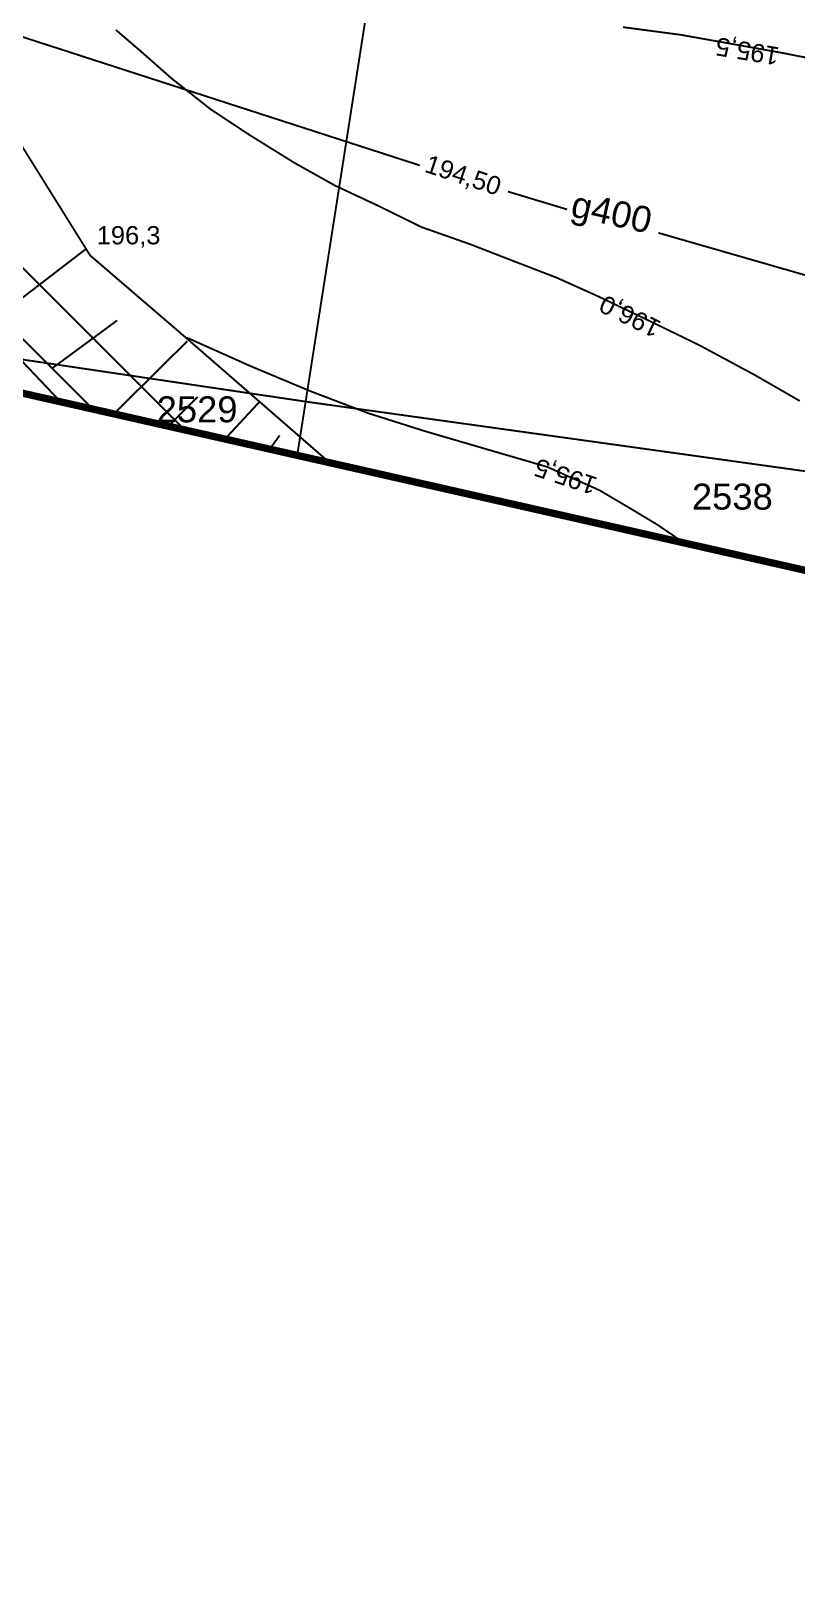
# Model space of a CAD drawing. Extents: x 7572697 to 7573818, y 5546684 to 5547005.
# Drawn here: x 7572844.5 to 7572881.2, y 5546814.8 to 5546889.4 of the extents above; entities that cross this region are included whole.
import ezdxf
from ezdxf.enums import TextEntityAlignment as Align

# ---------------------------------------------------------------- set-up
doc = ezdxf.new("R2010")
doc.units = 0
doc.header["$MEASUREMENT"] = 0
doc.linetypes.add('1', pattern=[2, 1, -1])
doc.styles.add('STYL_ARIAL', font='Arial', dxfattribs={"oblique": 0.1})

msp = doc.modelspace()

# ---------------------------------------------------------------- linework, layer by layer
at = {"color": 0, "const_width": 0.09}
for points in [[(7572857.2318, 5546868.9634), (7572867.1537, 5546932.4104), (7572874.9589, 5546983.3427)], [(7572800.2141, 5546920.1471), (7572823.299, 5546895.4086), (7572845.9076, 5546871.5828)], [(7572842.9707, 5546875.7897), (7572847.1048, 5546878.9647)], [(7572931.8178, 5546861.2905), (7572857.761, 5546871.6093), (7572824.8204, 5546876.504)], [(7572845.4512, 5546873.21), (7572848.5931, 5546875.5251)], [(7572848.3616, 5546870.961), (7572851.9665, 5546874.5329)], [(7572850.9744, 5546870.3657), (7572852.4627, 5546871.854)], [(7572853.7194, 5546869.7704), (7572855.4392, 5546871.6225)], [(7572855.9022, 5546869.3074), (7572856.3983, 5546870.0019)]]:
    msp.add_lwpolyline(points, dxfattribs=at)
at = {"color": 0, "linetype": '1', "const_width": 0.09}
for points in [[(7572847.3496, 5546871.3447), (7572836.5678, 5546882.1265), (7572832.1493, 5546886.9286), (7572825.667, 5546896.8902), (7572817.3988, 5546906.8121), (7572807.7415, 5546916.4694), (7572804.6459, 5546919.6179), (7572800.3464, 5546925.5446)], [(7572806.4913, 5546924.1357), (7572807.9796, 5546921.7875), (7572815.2556, 5546915.3052), (7572821.0103, 5546910.212), (7572831.9905, 5546903.5974), (7572839.9545, 5546890.4212), (7572847.2966, 5546878.6472), (7572851.993, 5546874.6123), (7572858.7928, 5546868.6989)]]:
    msp.add_lwpolyline(points, dxfattribs=at)
at = {"color": 2, "const_width": 0.09}
for points in [[(7572826.9635, 5546894.919), (7572827.6249, 5546894.3899), (7572828.2732, 5546894.2179), (7572832.0435, 5546893.0273), (7572863.132, 5546882.9731)], [(7572840.2191, 5546881.8883), (7572851.8608, 5546870.2466)], [(7572867.3653, 5546881.7163), (7572870.2096, 5546880.8564)], [(7572874.5884, 5546879.732), (7572891.9186, 5546874.7446), (7572906.9337, 5546869.7837), (7572912.0931, 5546866.8733), (7572938.8953, 5546852.0566), (7572943.6446, 5546849.4505)]]:
    msp.add_lwpolyline(points, dxfattribs=at)
at = {"color": 37, "linetype": '1', "const_width": 0.09}
for points in [[(7572872.8951, 5546889.6141), (7572875.6402, 5546889.2503), (7572880.5085, 5546888.3838), (7572883.8489, 5546887.7224), (7572886.5608, 5546886.9948), (7572888.3798, 5546886.1679), (7572889.6697, 5546885.4073), (7572890.5627, 5546884.4151), (7572891.4226, 5546883.0591), (7572891.8525, 5546881.67), (7572892.084, 5546880.2148), (7572892.084, 5546878.6273), (7572892.0179, 5546876.9737)], [(7572851.9269, 5546874.7049), (7572855.0358, 5546873.3158), (7572857.88, 5546872.1252), (7572860.6581, 5546871.0669), (7572863.3701, 5546870.207), (7572866.0821, 5546869.4132), (7572869.2571, 5546868.4872), (7572871.7706, 5546867.3627), (7572873.2258, 5546866.5028), (7572874.5488, 5546865.7091), (7572875.8055, 5546864.8492)]]:
    msp.add_lwpolyline(points, dxfattribs=at)
at = {"color": 37, "const_width": 0.09}
msp.add_lwpolyline([(7572848.5336, 5546889.4818), (7572849.6911, 5546888.4896), (7572851.2059, 5546887.1535), (7572853.091, 5546885.6652), (7572854.9431, 5546884.4415), (7572857.1259, 5546883.0855), (7572859.0772, 5546881.9941), (7572861.0616, 5546881.0681), (7572863.2113, 5546880.0098), (7572865.5396, 5546879.1895), (7572867.7555, 5546878.3296), (7572869.7134, 5546877.5756), (7572871.6978, 5546876.6826), (7572873.9798, 5546875.5912), (7572876.5595, 5546874.3344), (7572879.2054, 5546872.9123), (7572881.3882, 5546871.6555)], dxfattribs=at)
at = {"color": 6, "const_width": 0.35}
msp.add_lwpolyline([(7573096, 5546815), (7572800, 5546882)], dxfattribs=at)

# ---------------------------------------------------------------- texts
at = {"color": 0, "style": 'STYL_ARIAL'}
for s, height, rotation, p in [('195,5', 0.875, 170.5377, (7572880.2998, 5546887.7695)), ('194,50', 0.875, 341.8473, (7572863.5797, 5546883.5061)), ('g400', 1.25, 347.4712, (7572870.5916, 5546881.7552)), ('196,0', 0.875, 153.9967, (7572874.4065, 5546874.6534)), ('195,5', 0.875, 161.5651, (7572871.443, 5546867.1237))]:
    msp.add_text(s, height=height, rotation=rotation, dxfattribs=at).set_placement(p, align=Align.TOP_LEFT)
for s, height, p in [('196,3', 0.875, (7572847.6142, 5546880.0557)), ('2529', 1.25, (7572850.4925, 5546871.8791)), ('2538', 1.25, (7572876.2023, 5546867.6852))]:
    msp.add_text(s, height=height, dxfattribs=at).set_placement(p, align=Align.TOP_LEFT)

doc.saveas('drawing.dxf')
